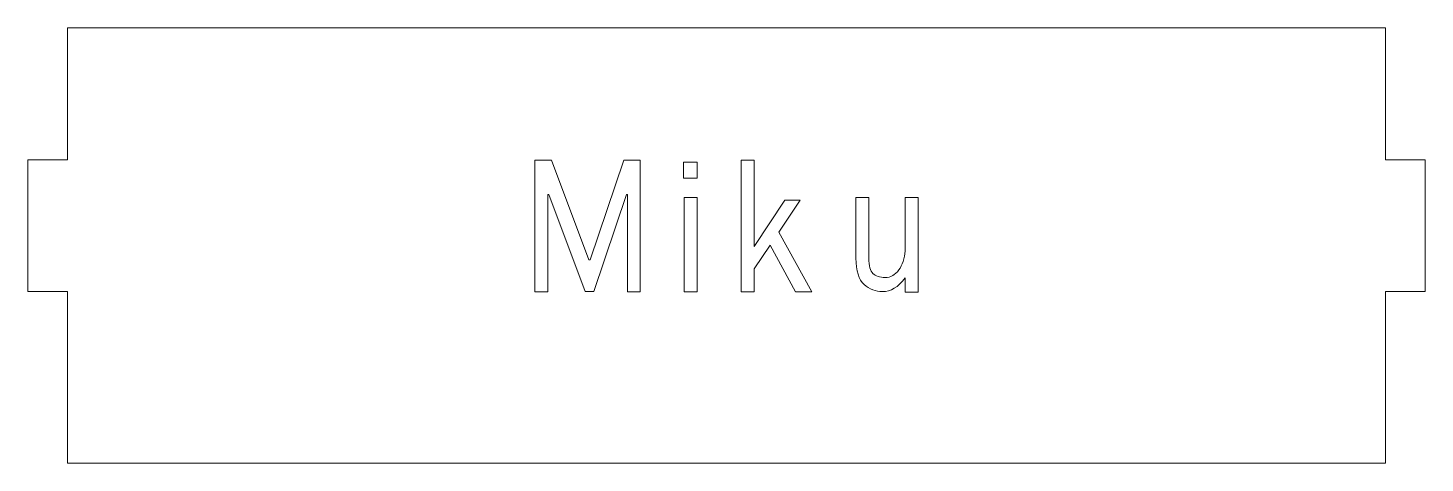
# Model space of a CAD drawing. Header units: millimetres. Extents: x 7 to 113, y 7 to 40.
import ezdxf

# ---------------------------------------------------------------- set-up
doc = ezdxf.new("R2010")
doc.units = ezdxf.units.MM
doc.layers.add('Engraving', color=7, linetype='CONTINUOUS', lineweight=0)
doc.layers.add('Panel', color=1, linetype='CONTINUOUS', lineweight=0)

msp = doc.modelspace()

# ---------------------------------------------------------------- linework, layer by layer
at = {"layer": 'Engraving'}
for points in [[(49.28, 20.02), (46.51, 27.38), (46.44, 27.38), (46.44, 19.98), (45.46, 19.98), (45.46, 29.98), (46.72, 29.98), (49.55, 22.42), (49.66, 22.42), (52.21, 29.98), (53.46, 29.98), (53.46, 19.98), (52.48, 19.98), (52.48, 27.38), (52.42, 27.38), (49.93, 20.02)], [(57.78, 29.81), (57.78, 28.6), (56.73, 28.6), (56.73, 29.81)], [(62.1, 21.72), (62.1, 19.98), (61.12, 19.98), (61.12, 29.98), (62.1, 29.98), (62.1, 23.43), (64.42, 26.93), (65.6, 26.93), (63.98, 24.5), (66.48, 19.98), (65.24, 19.98), (63.31, 23.52)], [(57.78, 27.14), (57.78, 19.98), (56.8, 19.98), (56.8, 27.14)], [(70.98, 21.55), (71.04, 21.45), (71.11, 21.37), (71.2, 21.3), (71.29, 21.24), (71.39, 21.19), (71.5, 21.15), (71.62, 21.12), (71.75, 21.09), (71.89, 21.08), (72.04, 21.07), (72.19, 21.08), (72.34, 21.11), (72.48, 21.16), (72.61, 21.22), (72.73, 21.3), (72.86, 21.4), (72.97, 21.51), (73.07, 21.65), (73.17, 21.79), (73.26, 21.95), (73.34, 22.12), (73.4, 22.29), (73.46, 22.48), (73.5, 22.68), (73.53, 22.88), (73.56, 23.09), (73.56, 27.15), (74.54, 27.15), (74.54, 19.97), (73.56, 19.97), (73.56, 21.04), (73.36, 20.79), (73.15, 20.58), (72.94, 20.4), (72.73, 20.26), (72.51, 20.15), (72.28, 20.06), (72.06, 20.02), (71.83, 20), (71.63, 20.01), (71.45, 20.03), (71.27, 20.08), (71.1, 20.14), (70.92, 20.21), (70.76, 20.31), (70.6, 20.42), (70.44, 20.54), (70.29, 20.69), (70.17, 20.87), (70.06, 21.08), (69.98, 21.32), (69.91, 21.58), (69.86, 21.87), (69.83, 22.19), (69.82, 22.54), (69.82, 27.15), (70.8, 27.15), (70.8, 22.54), (70.81, 22.33), (70.82, 22.14), (70.85, 21.97), (70.88, 21.81), (70.92, 21.67)]]:
    msp.add_lwpolyline(points, close=True, dxfattribs=at)
at = {"layer": 'Panel'}
for p, q in [((10, 40), (110, 40)), ((10, 40), (10, 30)), ((110, 40), (110, 30)), ((10, 30), (7, 30)), ((7, 30), (7, 20)), ((113, 30), (110, 30)), ((113, 20), (113, 30)), ((7, 20), (10, 20)), ((10, 7), (10, 20)), ((110, 20), (113, 20)), ((110, 7), (110, 20)), ((10, 7), (110, 7))]:
    msp.add_line(p, q, dxfattribs=at)

doc.saveas('drawing.dxf')
